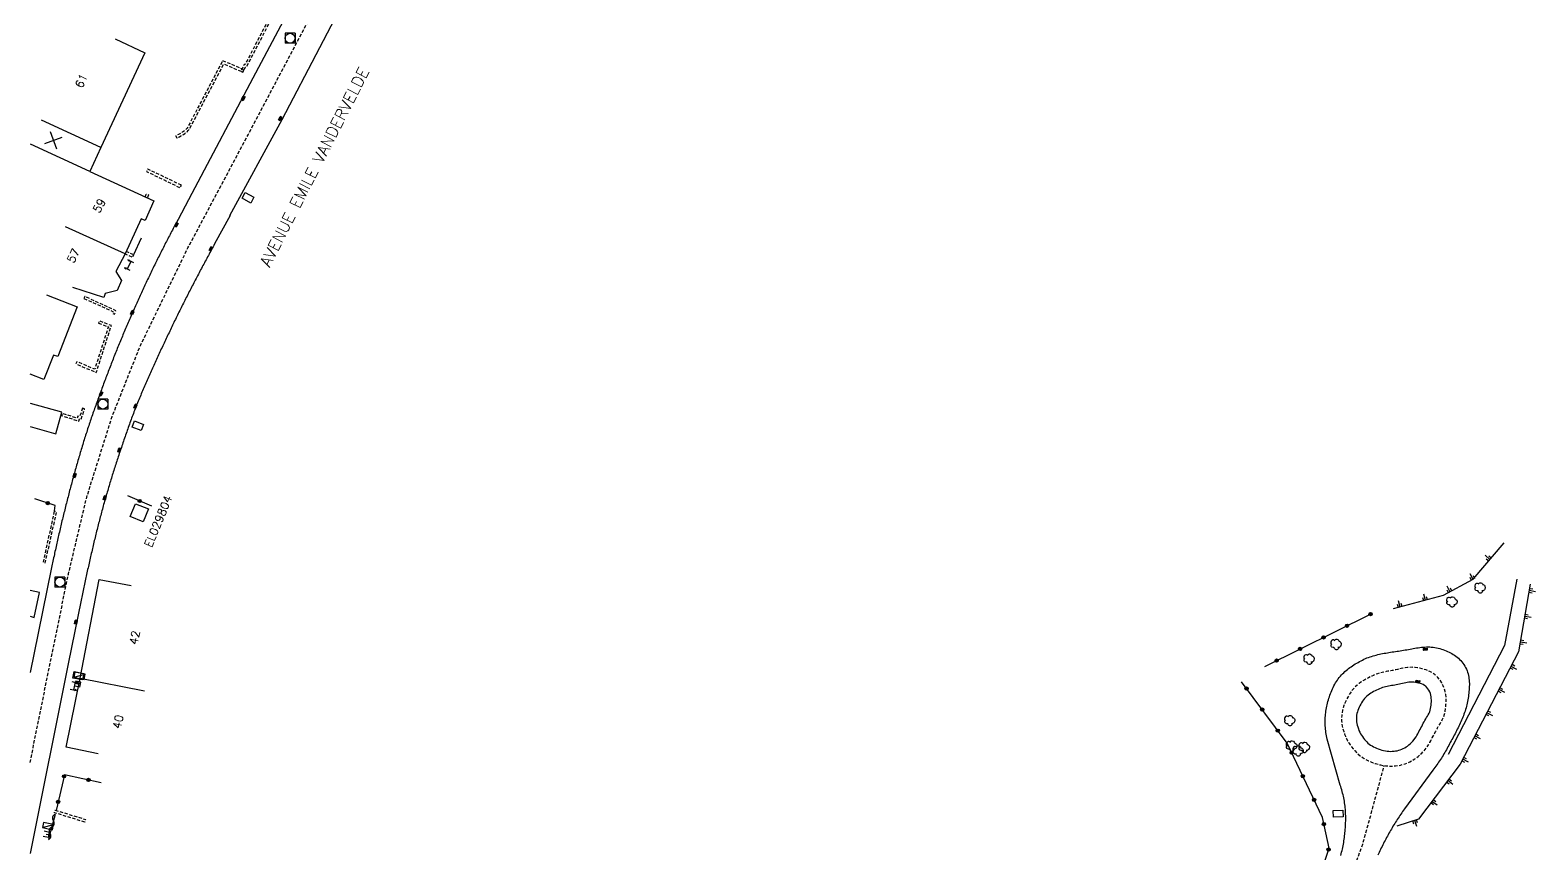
# Model space of a CAD drawing. Header units: millimetres. Extents: x 194000 to 194984, y 155000 to 155959.
# Drawn here: x 194000 to 194230, y 155214.8 to 155340.7 of the extents above; entities that cross this region are included whole.
import ezdxf
from ezdxf.enums import TextEntityAlignment as Align

# ---------------------------------------------------------------- set-up
doc = ezdxf.new("R2010")
doc.units = ezdxf.units.MM
doc.linetypes.add('DASHED', pattern=[0.75, 0.5, -0.25])
doc.layers.get('0').update_dxf_attribs({"linetype": 'CONTINUOUS'})
for name, color, linetype in [('W0001', 6, 'DASHED'), ('W0008', 7, 'CONTINUOUS'), ('W0017', 7, 'CONTINUOUS'), ('W0100', 7, 'CONTINUOUS'), ('W0105', 7, 'CONTINUOUS'), ('W0112', 1, 'DASHED'), ('W0211', 2, 'CONTINUOUS'), ('W0300', 7, 'CONTINUOUS'), ('W0310', 3, 'CONTINUOUS'), ('W0322', 7, 'CONTINUOUS'), ('W0400', 7, 'CONTINUOUS'), ('W0420', 7, 'CONTINUOUS'), ('W0430', 7, 'CONTINUOUS'), ('W0432', 7, 'CONTINUOUS'), ('W0984', 7, 'CONTINUOUS'), ('W0989', 7, 'CONTINUOUS'), ('W0991', 7, 'CONTINUOUS'), ('W1102', 7, 'CONTINUOUS'), ('W1471', 7, 'CONTINUOUS')]:
    doc.layers.add(name, color=color, linetype=linetype)
doc.styles.get("Standard").update_dxf_attribs({"font": 'romans.shx', "width": 0.85})

# ---------------------------------------------------------------- blocks, each defined once
blk = doc.blocks.new('T420')
for p, q in [((0.75, 0.75), (-0.75, 0.75)), ((-0.75, 0.75), (-0.75, -0.75)), ((0.75, 0.75), (0.75, -0.75)), ((0.75, -0.75), (-0.75, -0.75))]:
    blk.add_line(p, q)
blk.add_ellipse((0, 0), major_axis=(-0.53, 0.53), ratio=1, start_param=3.926991, end_param=10.210176)
blk = doc.blocks.new('T400')
for p, q in [((-0.15, 0.3), (0.15, 0.3)), ((-0.15, -0.25), (-0.15, 0.3)), ((-0.15, 0.15), (0.15, 0.15)), ((-0.15, 0), (0.15, 0)), ((0.15, 0.3), (0.15, -0.25)), ((-0.15, -0.15), (0.15, -0.15)), ((-0.15, -0.25), (-0.15, -0.3)), ((-0.15, -0.3), (0.15, -0.3)), ((0.15, -0.3), (0.15, -0.25))]:
    blk.add_line(p, q)
blk = doc.blocks.new('t105o')
for p, q in [((-0.5, 0), (0.5, 0)), ((0.5, 0), (0.2, 0.1)), ((0.5, 0), (0.2, -0.1))]:
    blk.add_line(p, q)
blk = doc.blocks.new('T432')
at = {"flags": 128}
for points in [[(0.8, 0.8), (-0.8, 0.8)], [(-0.8, 0.8), (-0.8, 0)], [(0.8, 0.8), (-0.8, 0)], [(-0.8, 0), (0.8, 0)], [(-0.4, 2.1), (-0.4, 1.3)], [(-0.4, 1.3), (0.4, 1.3)], [(-0.39, 2.1), (0.41, 2.1)], [(0, 1.7), (0.4, 1.7)], [(0.4, 1.3), (0.4, 1.7)], [(0.8, 0), (0.8, 0.8)]]:
    blk.add_lwpolyline(points, dxfattribs=at)
blk = doc.blocks.new('T430')
at = {"flags": 128}
for points in [[(0.8, 0.8), (-0.8, 0.8)], [(-0.8, 0.8), (-0.8, 0)], [(0.8, 0.8), (-0.8, 0)], [(-0.8, 0), (0.8, 0)], [(-0.4, 2.1), (0.4, 2.1)], [(-0.4, 2.1), (-0.4, 1.3)], [(-0.4, 1.7), (0, 1.7)], [(-0.4, 1.3), (0.4, 1.3)], [(0.8, 0), (0.8, 0.8)]]:
    blk.add_lwpolyline(points, dxfattribs=at)
blk = doc.blocks.new('T300')
for p, q in [((-0.8, 0.51), (-0.86, 0.34)), ((-0.86, 0.34), (-0.86, 0.17)), ((-0.86, 0.17), (-0.74, 0.06)), ((-0.69, 0.63), (-0.8, 0.51)), ((-0.8, -0.06), (-0.74, 0.06)), ((-0.74, 0.06), (-0.69, 0.11)), ((-0.57, 0.69), (-0.69, 0.63)), ((-0.46, 0.69), (-0.57, 0.69)), ((-0.29, 0.63), (-0.46, 0.69)), ((-0.29, 0.63), (-0.17, 0.74)), ((-0.23, 0.57), (-0.29, 0.63)), ((-0.17, 0.74), (-0.06, 0.8)), ((-0.06, 0.8), (0.06, 0.8)), ((0.06, 0.8), (0.23, 0.74)), ((0.23, 0.74), (0.34, 0.63)), ((0.34, 0.63), (0.4, 0.51)), ((0.46, 0.46), (0.34, 0.46)), ((0.4, 0.51), (0.4, 0.46)), ((0.57, 0.4), (0.46, 0.46)), ((0.57, 0.4), (0.69, 0.29)), ((0.69, 0.29), (0.74, 0.17)), ((0.74, 0.06), (0.69, -0.17)), ((0.74, 0.17), (0.74, 0.06)), ((-0.8, -0.17), (-0.8, -0.06)), ((-0.8, -0.23), (-0.8, -0.17)), ((-0.74, -0.34), (-0.8, -0.23)), ((-0.69, -0.4), (-0.74, -0.34)), ((-0.51, -0.46), (-0.69, -0.4)), ((-0.4, -0.46), (-0.51, -0.46)), ((-0.4, -0.46), (-0.34, -0.46)), ((-0.34, -0.46), (-0.34, -0.4)), ((-0.34, -0.51), (-0.34, -0.46)), ((-0.29, -0.63), (-0.34, -0.51)), ((-0.17, -0.74), (-0.29, -0.63)), ((-0.06, -0.8), (-0.17, -0.74)), ((0.06, -0.8), (-0.06, -0.8)), ((0.17, -0.74), (0.06, -0.8)), ((0.23, -0.69), (0.17, -0.74)), ((0.29, -0.46), (0.23, -0.46)), ((0.29, -0.63), (0.23, -0.69)), ((0.46, -0.4), (0.29, -0.46)), ((0.34, -0.51), (0.29, -0.63)), ((0.34, -0.51), (0.34, -0.46)), ((0.57, -0.34), (0.46, -0.4)), ((0.63, -0.29), (0.57, -0.34)), ((0.69, -0.17), (0.63, -0.29))]:
    blk.add_line(p, q)
blk = doc.blocks.new('t322o')
at = {"color": 0, "linetype": 'Continuous'}
for radius in [0.25, 0.15]:
    blk.add_circle((0, 0), radius, dxfattribs=at)
blk = doc.blocks.new('t310o')
at = {"color": 0, "linetype": 'Continuous'}
for centre, start, end in [((-0.5, 0.38), 216.8699, 323.1304), ((0.5, -0.37), 36.8699, 143.1303)]:
    blk.add_arc(centre, 0.625, start, end, dxfattribs=at)
blk = doc.blocks.new('t211o')
at = {"color": 0, "linetype": 'Continuous'}
for p, q in [((-0.29, 0.5), (-0.29, 0)), ((0, 1), (0, 0)), ((0.29, 0.5), (0.29, 0))]:
    blk.add_line(p, q, dxfattribs=at)
blk = doc.blocks.new('t991o')
at = {"color": 0, "linetype": 'Continuous'}
for p, q in [((-1, 1), (1, -1)), ((-1, -1), (1, 1))]:
    blk.add_line(p, q, dxfattribs=at)
blk = doc.blocks.new('T1471')
at = {"color": 0, "linetype": 'Continuous', "flags": 128}
blk.add_lwpolyline([(-0.75, -0.5), (-0.75, 0.5), (0.75, 0.5), (0.75, -0.5), (-0.75, -0.5)], dxfattribs=at)

msp = doc.modelspace()

# ---------------------------------------------------------------- linework, layer by layer
at = {"layer": 'W0001', "flags": 128}
for points in [[(194000, 155228.72), (194000.44, 155230.91), (194003.31, 155245.14), (194005.86, 155257.54), (194008.65, 155269.31), (194012.53, 155281.64), (194016.85, 155292.49), (194024.11, 155307.43), (194033.3, 155324.7), (194051.21, 155358.68), (194059.86, 155375.14), (194063.14, 155382.96), (194062.12, 155387.24), (194063.75, 155397.63), (194063.49, 155405.24), (194068.98, 155404.31)], [(194142.04, 155000), (194154.84, 155041.59), (194158.25, 155052.72), (194160.29, 155060.37), (194167.1, 155093.89), (194170.65, 155114.73), (194172.23, 155124.12), (194173.85, 155132.55), (194175.61, 155139.79), (194177.26, 155145.76), (194179.34, 155152.57), (194193.66, 155190.46), (194201.34, 155210.12), (194203.58, 155216.24), (194204.98, 155221.33), (194206.86, 155228.27)]]:
    msp.add_lwpolyline(points, dxfattribs=at)
msp.add_lwpolyline([(194213.84, 155231.82), (194213.96, 155232.05), (194214.09, 155232.28), (194214.21, 155232.52), (194214.34, 155232.75), (194214.46, 155232.99), (194214.58, 155233.22), (194214.71, 155233.46), (194214.83, 155233.7), (194214.93, 155233.9), (194215.02, 155234.06), (194215.11, 155234.22), (194215.24, 155234.42), (194215.39, 155234.66), (194215.56, 155234.94), (194215.74, 155235.28), (194215.91, 155235.67), (194216.07, 155236.12), (194216.17, 155236.57), (194216.22, 155236.93), (194216.26, 155237.25), (194216.3, 155237.59), (194216.32, 155237.95), (194216.32, 155238.33), (194216.31, 155238.73), (194216.26, 155239.15), (194216.17, 155239.58), (194216.04, 155240.02), (194215.87, 155240.46), (194215.65, 155240.9), (194215.37, 155241.34), (194215.03, 155241.75), (194214.64, 155242.12), (194214.23, 155242.42), (194213.81, 155242.66), (194213.4, 155242.84), (194213.01, 155242.98), (194212.65, 155243.08), (194212.31, 155243.15), (194211.97, 155243.21), (194211.58, 155243.26), (194211.17, 155243.29), (194210.77, 155243.28), (194210.4, 155243.25), (194210.06, 155243.21), (194209.73, 155243.15), (194209.43, 155243.09), (194209.15, 155243.03), (194208.9, 155242.97), (194208.66, 155242.91), (194208.44, 155242.86), (194208.25, 155242.82), (194208.06, 155242.78), (194207.87, 155242.75), (194207.66, 155242.72), (194207.41, 155242.68), (194207.15, 155242.64), (194206.85, 155242.58), (194206.54, 155242.52), (194206.2, 155242.43), (194205.84, 155242.31), (194205.51, 155242.18), (194205.23, 155242.06), (194204.99, 155241.95), (194204.73, 155241.83), (194204.46, 155241.7), (194204.18, 155241.56), (194203.9, 155241.4), (194203.61, 155241.23), (194203.31, 155241.03), (194203.02, 155240.81), (194202.73, 155240.57), (194202.44, 155240.3), (194202.16, 155240), (194201.89, 155239.68), (194201.66, 155239.35), (194201.47, 155239.04), (194201.3, 155238.75), (194201.14, 155238.44), (194200.98, 155238.12), (194200.84, 155237.79), (194200.71, 155237.45), (194200.6, 155237.09), (194200.5, 155236.72), (194200.43, 155236.34), (194200.38, 155235.95), (194200.35, 155235.54), (194200.36, 155235.13), (194200.39, 155234.71), (194200.45, 155234.29), (194200.55, 155233.87), (194200.67, 155233.47), (194200.8, 155233.09), (194200.95, 155232.74), (194201.1, 155232.4), (194201.27, 155232.07), (194201.46, 155231.74), (194201.66, 155231.43), (194201.88, 155231.12), (194202.11, 155230.83), (194202.36, 155230.55), (194202.62, 155230.28), (194202.9, 155230.02), (194203.19, 155229.78), (194203.5, 155229.56), (194203.81, 155229.35), (194204.14, 155229.16), (194204.48, 155228.99), (194204.83, 155228.83), (194205.18, 155228.69), (194205.55, 155228.57), (194205.92, 155228.46), (194206.3, 155228.37), (194206.67, 155228.3), (194207.05, 155228.24), (194207.43, 155228.21), (194207.82, 155228.19), (194208.2, 155228.2), (194208.58, 155228.22), (194208.96, 155228.27), (194209.33, 155228.34), (194209.7, 155228.44), (194210.07, 155228.55), (194210.42, 155228.69), (194210.77, 155228.85), (194211.11, 155229.03), (194211.44, 155229.23), (194211.75, 155229.44), (194212.05, 155229.68), (194212.34, 155229.93), (194212.62, 155230.19), (194212.95, 155230.53), (194213.63, 155231.44)], close=True, dxfattribs=at)
at = {"layer": 'W0008', "flags": 128}
for points in [[(194030.53, 155312.39), (194038.5, 155327.03), (194049.99, 155349.11)], [(194041.64, 155347.79), (194034.02, 155333.39), (194024.69, 155315.76)], [(194024.71, 155315.76), (194022.09, 155310.8)], [(194030.55, 155312.39), (194028.19, 155308.02)], [(194022.08, 155310.81), (194021.96, 155310.59), (194021.84, 155310.37), (194021.73, 155310.15), (194021.61, 155309.93), (194021.5, 155309.71), (194021.38, 155309.49), (194021.27, 155309.27), (194021.15, 155309.05), (194021.04, 155308.83), (194020.93, 155308.61), (194020.81, 155308.39), (194020.7, 155308.17), (194020.59, 155307.95), (194020.47, 155307.73), (194020.36, 155307.5), (194020.25, 155307.28), (194020.14, 155307.06), (194020.02, 155306.84), (194019.91, 155306.62), (194019.8, 155306.4), (194019.69, 155306.17), (194019.58, 155305.95), (194019.47, 155305.73), (194019.36, 155305.51), (194019.25, 155305.28), (194019.14, 155305.06), (194019.03, 155304.84), (194018.92, 155304.61), (194018.81, 155304.39), (194018.7, 155304.17), (194018.6, 155303.94), (194018.49, 155303.72), (194018.38, 155303.5), (194018.27, 155303.27), (194018.17, 155303.05), (194018.06, 155302.82), (194017.95, 155302.6), (194017.85, 155302.37), (194017.74, 155302.15), (194017.63, 155301.92), (194017.53, 155301.7), (194017.42, 155301.47), (194017.32, 155301.25), (194017.21, 155301.02), (194017.11, 155300.8), (194017.01, 155300.57), (194016.9, 155300.35), (194016.8, 155300.12), (194016.7, 155299.89), (194016.59, 155299.67), (194016.49, 155299.44), (194016.39, 155299.22), (194016.28, 155298.99), (194016.18, 155298.76), (194016.08, 155298.54), (194015.98, 155298.31), (194015.88, 155298.08), (194015.78, 155297.85), (194015.67, 155297.62), (194015.57, 155297.39), (194015.47, 155297.16), (194015.37, 155296.93), (194015.27, 155296.7), (194015.17, 155296.47), (194015.07, 155296.23), (194014.97, 155296), (194014.87, 155295.77), (194014.77, 155295.54), (194014.67, 155295.31), (194014.57, 155295.08), (194014.48, 155294.84), (194014.38, 155294.61), (194014.28, 155294.38), (194014.18, 155294.15), (194014.09, 155293.91), (194013.99, 155293.68), (194013.9, 155293.45), (194013.8, 155293.21), (194013.7, 155292.98), (194013.61, 155292.75), (194013.51, 155292.52), (194013.42, 155292.28), (194013.32, 155292.05), (194013.23, 155291.81), (194013.14, 155291.58), (194013.04, 155291.35), (194012.95, 155291.11), (194012.86, 155290.88), (194012.76, 155290.64), (194012.67, 155290.41), (194012.58, 155290.17), (194012.49, 155289.94), (194012.4, 155289.71), (194012.31, 155289.47), (194012.21, 155289.24), (194012.12, 155289), (194012.03, 155288.77), (194011.94, 155288.53), (194011.85, 155288.29), (194011.76, 155288.06), (194011.67, 155287.82), (194011.58, 155287.59), (194011.5, 155287.35), (194011.41, 155287.12), (194011.32, 155286.88), (194011.23, 155286.64), (194011.14, 155286.41), (194011.05, 155286.17), (194010.97, 155285.94), (194010.88, 155285.7), (194010.79, 155285.46), (194010.71, 155285.23), (194010.62, 155284.99), (194010.53, 155284.75), (194010.45, 155284.51), (194010.36, 155284.28), (194010.27, 155284.04), (194010.19, 155283.8), (194010.1, 155283.56), (194010.02, 155283.33), (194009.94, 155283.09), (194009.85, 155282.85), (194009.77, 155282.61), (194009.68, 155282.38), (194009.6, 155282.14), (194009.52, 155281.9), (194009.44, 155281.66), (194009.35, 155281.42), (194009.27, 155281.18), (194009.19, 155280.94), (194009.11, 155280.71), (194009.03, 155280.47), (194008.95, 155280.23), (194008.87, 155279.99), (194008.79, 155279.75), (194008.71, 155279.51), (194008.64, 155279.27), (194008.56, 155279.03), (194008.48, 155278.79), (194008.4, 155278.55), (194008.33, 155278.31), (194008.25, 155278.07), (194008.18, 155277.83), (194008.1, 155277.59), (194008.03, 155277.34), (194007.95, 155277.1), (194007.88, 155276.86), (194007.81, 155276.62), (194007.73, 155276.38), (194007.66, 155276.14), (194007.59, 155275.89), (194007.52, 155275.65), (194007.45, 155275.41), (194007.38, 155275.17), (194007.31, 155274.93), (194007.24, 155274.68), (194007.17, 155274.44), (194007.1, 155274.2), (194007.04, 155273.96), (194006.97, 155273.72), (194006.9, 155273.47), (194006.83, 155273.23), (194006.77, 155272.99), (194006.7, 155272.74), (194006.63, 155272.5), (194006.57, 155272.26), (194006.5, 155272.02), (194006.43, 155271.77), (194006.37, 155271.53), (194006.3, 155271.29), (194006.24, 155271.04), (194006.17, 155270.8), (194006.11, 155270.56), (194006.04, 155270.31), (194005.98, 155270.07), (194005.92, 155269.83), (194005.85, 155269.58), (194005.79, 155269.34), (194005.73, 155269.1), (194005.66, 155268.85), (194005.6, 155268.61), (194005.54, 155268.37), (194005.48, 155268.12), (194005.42, 155267.88), (194005.35, 155267.63), (194005.29, 155267.39), (194005.23, 155267.14), (194005.17, 155266.9), (194005.11, 155266.66), (194005.05, 155266.41), (194004.99, 155266.17), (194004.93, 155265.92), (194004.87, 155265.68), (194004.82, 155265.43), (194004.76, 155265.19), (194004.7, 155264.94), (194004.64, 155264.7), (194004.58, 155264.45), (194004.53, 155264.21), (194004.47, 155263.96), (194004.41, 155263.72), (194004.36, 155263.47), (194004.3, 155263.23), (194004.24, 155262.98), (194004.19, 155262.74), (194004.13, 155262.49), (194004.08, 155262.25), (194004.02, 155262), (194003.97, 155261.75), (194003.91, 155261.51), (194003.86, 155261.26), (194003.8, 155261.02), (194003.75, 155260.77), (194003.7, 155260.52), (194003.65, 155260.28), (194003.59, 155260.03), (194003.54, 155259.79), (194003.49, 155259.54), (194003.44, 155259.29), (194003.38, 155259.05), (194003.33, 155258.8), (194003.28, 155258.55), (194003.23, 155258.31), (194000.61, 155245.5), (194000, 155242.51)], [(194028.19, 155308.02), (194028.07, 155307.8), (194027.95, 155307.58), (194027.83, 155307.36), (194027.71, 155307.14), (194027.59, 155306.92), (194027.47, 155306.7), (194027.35, 155306.48), (194027.23, 155306.26), (194027.11, 155306.04), (194026.99, 155305.82), (194026.87, 155305.6), (194026.76, 155305.38), (194026.64, 155305.16), (194026.52, 155304.94), (194026.4, 155304.72), (194026.28, 155304.5), (194026.17, 155304.28), (194026.05, 155304.06), (194025.93, 155303.84), (194025.81, 155303.61), (194025.7, 155303.39), (194025.58, 155303.17), (194025.47, 155302.95), (194025.35, 155302.73), (194025.23, 155302.51), (194025.12, 155302.29), (194025, 155302.06), (194024.89, 155301.84), (194024.77, 155301.62), (194024.66, 155301.4), (194024.54, 155301.17), (194024.43, 155300.95), (194024.32, 155300.73), (194024.2, 155300.51), (194024.09, 155300.28), (194023.97, 155300.06), (194023.86, 155299.84), (194023.75, 155299.62), (194023.64, 155299.39), (194023.52, 155299.17), (194023.41, 155298.95), (194023.3, 155298.72), (194023.19, 155298.5), (194023.08, 155298.27), (194022.97, 155298.05), (194022.85, 155297.83), (194022.74, 155297.6), (194022.63, 155297.38), (194022.52, 155297.15), (194022.41, 155296.93), (194022.3, 155296.71), (194022.19, 155296.48), (194022.08, 155296.26), (194021.97, 155296.03), (194021.86, 155295.81), (194021.76, 155295.58), (194021.65, 155295.36), (194021.54, 155295.13), (194021.43, 155294.91), (194021.32, 155294.68), (194021.22, 155294.45), (194021.11, 155294.23), (194021, 155294), (194020.89, 155293.78), (194020.79, 155293.55), (194020.68, 155293.32), (194020.57, 155293.1), (194020.47, 155292.87), (194020.36, 155292.65), (194020.26, 155292.42), (194020.15, 155292.19), (194020.04, 155291.97), (194019.94, 155291.74), (194019.84, 155291.51), (194019.73, 155291.28), (194019.63, 155291.06), (194019.52, 155290.83), (194019.42, 155290.6), (194019.31, 155290.37), (194019.21, 155290.15), (194019.11, 155289.92), (194019, 155289.69), (194018.9, 155289.46), (194018.8, 155289.24), (194018.7, 155289.01), (194018.59, 155288.78), (194018.49, 155288.55), (194018.39, 155288.32), (194018.29, 155288.09), (194018.19, 155287.86), (194018.09, 155287.64), (194017.99, 155287.41), (194017.89, 155287.18), (194017.79, 155286.95), (194017.69, 155286.72), (194017.59, 155286.49), (194017.49, 155286.26), (194017.39, 155286.03), (194017.29, 155285.8), (194017.19, 155285.57), (194017.09, 155285.34), (194016.99, 155285.11), (194016.89, 155284.88), (194016.79, 155284.65), (194016.7, 155284.42), (194016.6, 155284.19), (194016.5, 155283.96), (194016.41, 155283.73), (194016.32, 155283.49), (194016.22, 155283.26), (194016.13, 155283.03), (194016.04, 155282.8), (194015.95, 155282.56), (194015.86, 155282.33), (194015.77, 155282.1), (194015.68, 155281.86), (194015.59, 155281.63), (194015.51, 155281.39), (194015.42, 155281.16), (194015.33, 155280.92), (194015.25, 155280.69), (194015.16, 155280.45), (194015.08, 155280.22), (194015, 155279.98), (194014.91, 155279.75), (194014.83, 155279.51), (194014.75, 155279.28), (194014.66, 155279.04), (194014.58, 155278.8), (194014.5, 155278.57), (194014.42, 155278.33), (194014.34, 155278.09), (194014.26, 155277.86), (194014.18, 155277.62), (194014.1, 155277.38), (194014.02, 155277.15), (194013.94, 155276.91), (194013.86, 155276.67), (194013.78, 155276.43), (194013.7, 155276.2), (194013.62, 155275.96), (194013.54, 155275.73), (194013.46, 155275.49), (194013.38, 155275.26), (194013.31, 155275.03), (194013.23, 155274.79), (194013.15, 155274.56), (194013.08, 155274.32), (194013, 155274.09), (194012.93, 155273.86), (194012.85, 155273.62), (194012.78, 155273.39), (194012.7, 155273.15), (194012.63, 155272.92), (194012.56, 155272.68), (194012.49, 155272.45), (194012.41, 155272.21), (194012.34, 155271.98), (194012.27, 155271.74), (194012.2, 155271.51), (194012.13, 155271.27), (194012.06, 155271.04), (194011.99, 155270.8), (194011.92, 155270.56), (194011.85, 155270.33), (194011.78, 155270.09), (194011.71, 155269.86), (194011.64, 155269.62), (194011.57, 155269.38), (194011.5, 155269.15), (194011.44, 155268.91), (194011.37, 155268.67), (194011.3, 155268.43), (194011.23, 155268.19), (194011.17, 155267.96), (194011.1, 155267.72), (194011.04, 155267.48), (194010.97, 155267.24), (194010.91, 155267), (194010.84, 155266.76), (194010.78, 155266.52), (194010.72, 155266.28), (194010.65, 155266.04), (194010.59, 155265.8), (194010.53, 155265.56), (194010.47, 155265.32), (194010.41, 155265.08), (194010.35, 155264.84), (194010.28, 155264.6), (194010.22, 155264.36), (194010.16, 155264.12), (194010.11, 155263.87), (194010.05, 155263.63), (194009.99, 155263.39), (194009.93, 155263.15), (194009.87, 155262.91), (194009.81, 155262.66), (194009.75, 155262.42), (194009.7, 155262.17), (194009.64, 155261.93), (194009.58, 155261.68), (194009.52, 155261.44), (194009.46, 155261.19), (194009.41, 155260.95), (194009.35, 155260.7), (194009.29, 155260.45), (194009.24, 155260.21), (194009.18, 155259.96), (194009.12, 155259.72), (194009.07, 155259.47), (194009.01, 155259.22), (194008.96, 155258.98), (194008.9, 155258.73), (194008.85, 155258.49), (194008.79, 155258.24), (194008.74, 155257.99), (194008.69, 155257.75), (194008.63, 155257.5), (194008.58, 155257.25), (194008.53, 155257.01), (194008.47, 155256.76), (194008.42, 155256.51), (194008.37, 155256.27), (194008.31, 155256.02), (194008.26, 155255.77), (194008.21, 155255.53), (194008.16, 155255.28), (194008.11, 155255.03), (194008.06, 155254.78), (194008.01, 155254.54), (194007.95, 155254.29), (194007.9, 155254.04), (194007.85, 155253.8), (194007.8, 155253.55), (194005.83, 155243.82), (194000, 155214.84)], [(194200.23, 155214.52), (194200.3, 155214.77), (194200.36, 155215.01), (194200.42, 155215.26), (194200.47, 155215.51), (194200.52, 155215.76), (194200.57, 155216), (194200.62, 155216.25), (194200.67, 155216.5), (194200.71, 155216.75), (194200.74, 155217), (194200.78, 155217.25), (194200.81, 155217.51), (194200.84, 155217.76), (194200.87, 155218.01), (194200.89, 155218.26), (194200.92, 155218.52), (194200.93, 155218.77), (194200.95, 155219.03), (194200.96, 155219.28), (194200.97, 155219.54), (194200.98, 155219.79), (194200.98, 155220.05), (194200.98, 155220.31), (194200.98, 155220.56), (194200.97, 155220.82), (194200.96, 155221.07), (194200.95, 155221.32), (194200.93, 155221.58), (194200.9, 155221.83), (194200.88, 155222.08), (194200.85, 155222.33), (194200.81, 155222.58), (194200.77, 155222.83), (194200.73, 155223.08), (194200.68, 155223.33), (194200.63, 155223.57), (194200.57, 155223.82), (194200.51, 155224.07), (194200.45, 155224.31), (194200.38, 155224.56), (194200.31, 155224.8), (194200.23, 155225.05), (194200.15, 155225.29), (194198.14, 155232.3), (194198.09, 155232.56), (194198.04, 155232.82), (194198, 155233.07), (194197.96, 155233.33), (194197.93, 155233.59), (194197.9, 155233.84), (194197.88, 155234.1), (194197.86, 155234.35), (194197.85, 155234.6), (194197.85, 155234.86), (194197.85, 155235.11), (194197.85, 155235.36), (194197.86, 155235.61), (194197.88, 155235.86), (194197.9, 155236.11), (194197.93, 155236.35), (194197.96, 155236.6), (194197.99, 155236.85), (194198.04, 155237.09), (194198.08, 155237.34), (194198.14, 155237.58), (194198.19, 155237.83), (194198.26, 155238.07), (194198.33, 155238.31), (194198.4, 155238.55), (194198.48, 155238.79), (194198.56, 155239.03), (194198.65, 155239.27), (194198.75, 155239.51), (194198.85, 155239.75), (194198.96, 155239.98), (194199.07, 155240.22), (194199.18, 155240.46), (194199.31, 155240.69), (194199.43, 155240.92), (194199.57, 155241.14), (194199.71, 155241.35), (194199.85, 155241.55), (194200, 155241.75), (194200.16, 155241.94), (194200.33, 155242.12), (194200.5, 155242.3), (194200.67, 155242.47), (194200.85, 155242.64), (194201.04, 155242.8), (194201.23, 155242.96), (194201.42, 155243.11), (194201.62, 155243.25), (194201.82, 155243.39), (194202.03, 155243.53), (194202.24, 155243.67), (194202.45, 155243.8), (194202.66, 155243.93), (194202.88, 155244.05), (194203.1, 155244.17), (194203.32, 155244.29), (194203.55, 155244.41), (194203.77, 155244.52), (194204, 155244.62), (194204.23, 155244.72), (194204.47, 155244.81), (194204.7, 155244.89), (194204.94, 155244.97), (194205.17, 155245.04), (194205.41, 155245.11), (194205.65, 155245.17), (194205.89, 155245.23), (194206.13, 155245.29), (194206.37, 155245.34), (194206.61, 155245.39), (194206.86, 155245.43), (194207.1, 155245.48), (194207.35, 155245.52), (194207.59, 155245.56), (194207.84, 155245.6), (194208.08, 155245.64), (194208.33, 155245.67), (194208.57, 155245.71), (194208.82, 155245.75), (194209.06, 155245.78), (194209.31, 155245.82), (194209.56, 155245.86), (194209.81, 155245.9), (194210.06, 155245.95), (194210.31, 155245.99), (194210.56, 155246.04), (194210.81, 155246.09), (194211.06, 155246.13), (194211.3, 155246.18), (194211.55, 155246.22), (194211.8, 155246.26), (194212.05, 155246.29), (194212.3, 155246.33), (194212.55, 155246.35), (194212.81, 155246.38), (194213.06, 155246.39), (194213.31, 155246.4), (194213.56, 155246.4), (194213.81, 155246.4), (194214.06, 155246.38), (194214.32, 155246.36), (194214.57, 155246.33), (194214.83, 155246.28), (194215.08, 155246.23), (194215.34, 155246.16), (194215.59, 155246.09), (194215.83, 155246.01), (194216.07, 155245.92), (194216.31, 155245.83), (194216.54, 155245.73), (194216.77, 155245.63), (194216.99, 155245.52), (194217.21, 155245.4), (194217.42, 155245.27), (194217.62, 155245.13), (194217.82, 155244.99), (194218.02, 155244.84), (194218.2, 155244.67), (194218.38, 155244.5), (194218.55, 155244.32), (194218.72, 155244.12), (194218.88, 155243.92), (194219.03, 155243.7), (194219.17, 155243.48), (194219.3, 155243.24), (194219.41, 155243.01), (194219.51, 155242.77), (194219.6, 155242.53), (194219.67, 155242.3), (194219.73, 155242.05), (194219.78, 155241.81), (194219.81, 155241.57), (194219.84, 155241.33), (194219.86, 155241.08), (194219.87, 155240.84), (194219.87, 155240.59), (194219.86, 155240.34), (194219.85, 155240.09), (194219.83, 155239.85), (194219.81, 155239.6), (194219.78, 155239.35), (194219.75, 155239.1), (194219.72, 155238.85), (194219.68, 155238.6), (194219.64, 155238.34), (194219.6, 155238.09), (194219.54, 155237.83), (194219.49, 155237.58), (194219.43, 155237.34), (194219.36, 155237.09), (194219.29, 155236.85), (194219.21, 155236.61), (194219.13, 155236.37), (194219.05, 155236.13), (194218.96, 155235.89), (194218.87, 155235.66), (194218.77, 155235.42), (194218.67, 155235.19), (194218.57, 155234.96), (194218.47, 155234.73), (194218.36, 155234.5), (194218.25, 155234.27), (194218.14, 155234.05), (194218.03, 155233.82), (194217.91, 155233.59), (194217.8, 155233.37), (194217.68, 155233.14), (194217.56, 155232.92), (194217.44, 155232.7), (194217.32, 155232.47), (194217.2, 155232.25), (194217.08, 155232.03), (194216.96, 155231.8), (194216.84, 155231.58), (194216.72, 155231.36), (194216.6, 155231.13), (194216.49, 155230.91), (194216.36, 155230.69), (194216.24, 155230.47), (194216.12, 155230.25), (194215.99, 155230.04), (194215.86, 155229.82), (194215.73, 155229.61), (194215.59, 155229.4), (194215.46, 155229.19), (194215.32, 155228.98), (194215.18, 155228.78), (194215.03, 155228.57), (194214.89, 155228.37), (194214.74, 155228.17), (194214.59, 155227.97), (194214.44, 155227.77), (194214.28, 155227.57), (194209.97, 155221.66), (194209.83, 155221.46), (194209.68, 155221.26), (194209.54, 155221.05), (194209.4, 155220.85), (194209.26, 155220.65), (194209.13, 155220.44), (194208.99, 155220.23), (194208.85, 155220.03), (194208.72, 155219.82), (194208.59, 155219.61), (194208.46, 155219.4), (194208.33, 155219.19), (194208.2, 155218.98), (194208.07, 155218.77), (194207.95, 155218.56), (194207.83, 155218.34), (194207.7, 155218.13), (194207.58, 155217.91), (194207.46, 155217.7), (194207.34, 155217.48), (194207.22, 155217.26), (194207.1, 155217.03), (194206.99, 155216.81), (194206.87, 155216.59), (194206.75, 155216.36), (194206.64, 155216.14), (194206.53, 155215.91), (194206.41, 155215.69), (194206.3, 155215.46), (194206.19, 155215.23), (194206.08, 155215), (194205.97, 155214.78), (194205.87, 155214.55)]]:
    msp.add_lwpolyline(points, dxfattribs=at)
msp.add_lwpolyline([(194211.86, 155232.89), (194211.98, 155233.11), (194212.1, 155233.34), (194212.22, 155233.57), (194212.35, 155233.8), (194212.47, 155234.03), (194212.59, 155234.26), (194212.71, 155234.49), (194212.83, 155234.73), (194212.95, 155234.96), (194213.07, 155235.18), (194213.2, 155235.4), (194213.33, 155235.61), (194213.47, 155235.83), (194213.59, 155236.04), (194213.71, 155236.27), (194213.81, 155236.5), (194213.9, 155236.74), (194213.95, 155236.99), (194213.99, 155237.25), (194214.03, 155237.51), (194214.06, 155237.77), (194214.07, 155238.03), (194214.07, 155238.29), (194214.06, 155238.55), (194214.03, 155238.8), (194213.98, 155239.05), (194213.91, 155239.3), (194213.81, 155239.54), (194213.69, 155239.78), (194213.54, 155240.02), (194213.38, 155240.22), (194213.2, 155240.39), (194213, 155240.53), (194212.79, 155240.65), (194212.57, 155240.75), (194212.35, 155240.83), (194212.11, 155240.89), (194211.87, 155240.94), (194211.63, 155240.99), (194211.37, 155241.02), (194211.12, 155241.03), (194210.88, 155241.03), (194210.63, 155241.01), (194210.39, 155240.98), (194210.15, 155240.94), (194209.9, 155240.89), (194209.66, 155240.84), (194209.42, 155240.78), (194209.18, 155240.72), (194208.94, 155240.67), (194208.7, 155240.61), (194208.46, 155240.57), (194208.23, 155240.53), (194207.99, 155240.49), (194207.76, 155240.46), (194207.52, 155240.42), (194207.29, 155240.38), (194207.06, 155240.33), (194206.83, 155240.27), (194206.6, 155240.19), (194206.38, 155240.11), (194206.15, 155240), (194205.92, 155239.9), (194205.69, 155239.79), (194205.46, 155239.69), (194205.24, 155239.57), (194205.02, 155239.45), (194204.81, 155239.32), (194204.6, 155239.19), (194204.4, 155239.04), (194204.21, 155238.88), (194204.03, 155238.71), (194203.86, 155238.53), (194203.69, 155238.33), (194203.54, 155238.11), (194203.4, 155237.88), (194203.27, 155237.65), (194203.14, 155237.42), (194203.03, 155237.19), (194202.93, 155236.95), (194202.84, 155236.71), (194202.76, 155236.47), (194202.7, 155236.23), (194202.65, 155235.98), (194202.62, 155235.73), (194202.61, 155235.48), (194202.61, 155235.23), (194202.63, 155234.97), (194202.67, 155234.71), (194202.73, 155234.44), (194202.81, 155234.17), (194202.91, 155233.9), (194203.01, 155233.64), (194203.13, 155233.38), (194203.25, 155233.14), (194203.38, 155232.91), (194203.53, 155232.69), (194203.68, 155232.47), (194203.84, 155232.27), (194204.01, 155232.08), (194204.19, 155231.9), (194204.38, 155231.72), (194204.57, 155231.56), (194204.78, 155231.41), (194205, 155231.27), (194205.22, 155231.14), (194205.46, 155231.02), (194205.7, 155230.91), (194205.95, 155230.81), (194206.22, 155230.72), (194206.49, 155230.64), (194206.77, 155230.57), (194207.05, 155230.52), (194207.32, 155230.48), (194207.59, 155230.45), (194207.85, 155230.44), (194208.1, 155230.45), (194208.36, 155230.46), (194208.6, 155230.5), (194208.85, 155230.54), (194209.09, 155230.6), (194209.32, 155230.68), (194209.55, 155230.77), (194209.78, 155230.87), (194210, 155230.99), (194210.21, 155231.12), (194210.43, 155231.26), (194210.63, 155231.42), (194210.84, 155231.6), (194211.03, 155231.78), (194211.23, 155231.99), (194211.73, 155232.66)], close=True, dxfattribs=at)
at = {"layer": 'W0017', "flags": 128}
msp.add_lwpolyline([(194016.95, 155308.91), (194015.78, 155306.37)], dxfattribs=at)
at = {"layer": 'W0100', "flags": 128}
for points in [[(194013.01, 155339.37), (194017.55, 155337.26), (194010.79, 155322.75), (194009.13, 155319.12), (194018.92, 155314.59), (194017.56, 155311.61), (194016.97, 155311.88), (194014.51, 155306.5), (194013.12, 155303.8), (194013.98, 155302.43), (194013.29, 155300.91), (194011.48, 155300.47), (194011.27, 155299.83), (194006.52, 155301.38)], [(194015.39, 155305.36), (194014.85, 155304.18)], [(194002.51, 155300.22), (194007.17, 155298.42), (194004.22, 155290.79), (194003.58, 155291.02), (194002.1, 155287.28), (194000, 155288.11)], [(194000, 155280.11), (194003.95, 155279.01), (194004.86, 155282.28), (194000.04, 155283.62)], [(194010.41, 155230.07), (194005.51, 155231.06), (194007.64, 155241.62), (194010.56, 155256.72), (194015.46, 155255.78)], [(194000, 155251.09), (194000.6, 155250.89), (194001.43, 155254.75), (194000, 155255.06)], [(194006.88, 155241.01), (194006.61, 155239.84)]]:
    msp.add_lwpolyline(points, dxfattribs=at)
msp.add_lwpolyline([(194016.09, 155268.3), (194018.07, 155267.52), (194017.29, 155265.54), (194015.29, 155266.37)], close=True, dxfattribs=at)
at = {"layer": 'W0112', "flags": 128}
for points in [[(194038.8, 155346.88), (194032.83, 155335.44), (194032.7, 155335.46), (194032.19, 155334.43), (194032.51, 155334.27), (194032.9, 155335.07), (194033.03, 155335.05), (194039.11, 155346.71)], [(194032.66, 155334.64), (194029.43, 155336.05), (194023.99, 155325.73), (194023.89, 155325.6), (194023.75, 155325.47), (194023.61, 155325.34), (194023.43, 155325.21), (194023.25, 155325.09), (194023.06, 155324.97), (194022.86, 155324.85), (194022.67, 155324.75), (194022.47, 155324.65), (194022.25, 155324.56), (194022.4, 155324.22), (194022.62, 155324.31), (194022.83, 155324.42), (194023.04, 155324.53), (194023.25, 155324.65), (194023.45, 155324.77), (194023.65, 155324.91), (194023.84, 155325.05), (194024.01, 155325.19), (194024.16, 155325.35), (194024.3, 155325.52), (194029.6, 155335.57), (194032.51, 155334.3)], [(194023.11, 155317), (194017.96, 155319.48), (194017.78, 155319.1), (194022.93, 155316.62)], [(194017.57, 155315.2), (194017.75, 155315.66), (194018.07, 155315.53), (194017.88, 155315.07)], [(194015.82, 155306.35), (194014.66, 155306.85), (194014.51, 155306.5), (194015.67, 155306)], [(194008.23, 155299.7), (194012.7, 155297.65), (194012.61, 155297.38), (194012.91, 155297.28), (194013.1, 155297.82), (194008.37, 155299.99)], [(194010.44, 155295.92), (194011.95, 155295.34), (194009.88, 155288.87), (194007.14, 155290.02), (194007, 155289.68), (194010.1, 155288.38), (194012.41, 155295.55), (194010.57, 155296.26)], [(194008.01, 155282.92), (194007.58, 155281.62), (194007.29, 155281.71), (194007.19, 155281.38), (194004.89, 155282.13), (194004.78, 155281.8), (194007.42, 155280.95), (194007.52, 155281.28), (194007.8, 155281.2), (194008.33, 155282.81)], [(194003.69, 155267.15), (194001.97, 155259.35), (194002.32, 155259.27), (194004.05, 155267.07)], [(194003.82, 155221.47), (194008.47, 155220.03), (194008.34, 155219.63), (194003.7, 155221.06)]]:
    msp.add_lwpolyline(points, close=True, dxfattribs=at)
at = {"layer": 'W0211', "flags": 128}
for points in [[(194208.3, 155252.29), (194215.93, 155254.33), (194220.44, 155256.77), (194225.19, 155262.33)], [(194229.17, 155256.01), (194227.4, 155245.64), (194218.45, 155228.46), (194212.08, 155220.07), (194208.79, 155218.99)], [(194227.12, 155256.78), (194225.22, 155246.61), (194216.62, 155229.96)]]:
    msp.add_lwpolyline(points, dxfattribs=at)
at = {"layer": 'W0310', "flags": 128}
msp.add_lwpolyline([(194003.81, 155220.81), (194002.83, 155217.09)], dxfattribs=at)
at = {"layer": 'W0322', "flags": 128}
for points in [[(194003.71, 155267.23), (194003.83, 155268.02), (194000.74, 155269.07)], [(194018.57, 155267.91), (194014.94, 155269.51)], [(194188.63, 155243.44), (194204.87, 155251.47)], [(194195.25, 155205.92), (194198.43, 155215.62), (194197.42, 155220.34), (194192.04, 155231.68), (194185.08, 155241.07)], [(194010.86, 155225.64), (194005.23, 155226.86), (194003.97, 155221.42)]]:
    msp.add_lwpolyline(points, dxfattribs=at)
at = {"layer": 'W1102', "flags": 128}
for points in [[(194010.79, 155322.75), (194001.72, 155326.97)], [(194009.13, 155319.12), (194000.04, 155323.28)], [(194014.51, 155306.5), (194005.41, 155310.66)], [(194007.64, 155241.62), (194017.46, 155239.72)]]:
    msp.add_lwpolyline(points, dxfattribs=at)

# ---------------------------------------------------------------- block references
at = {"layer": 'W0105'}
for p, rotation in [((194014.85, 155304.18), 155.101080533031), ((194015.39, 155305.36), 154.8343752298481), ((194006.61, 155239.84), 348.1066428850889), ((194006.88, 155241.01), 345.6640422035704)]:
    msp.add_blockref('t105o', p, dxfattribs=dict(at, rotation=rotation))
at = {"layer": 'W0211'}
for p, rotation in [((194223.02, 155259.79), 49.53320220555536), ((194220.42, 155256.75), 28.37088046227716), ((194213.13, 155253.58), 14.92952846318148), ((194216.9, 155254.85), 28.37088046227716), ((194229, 155255.02), 260.3330876489344), ((194209.27, 155252.55), 14.92952846318148), ((194228.33, 155251.08), 260.3330876489344), ((194227.66, 155247.14), 260.3330876489344), ((194226.26, 155243.44), 242.48835526058), ((194224.41, 155239.89), 242.48835526058), ((194222.56, 155236.34), 242.48835526058), ((194220.71, 155232.8), 242.48835526058), ((194218.86, 155229.25), 242.48835526058), ((194216.57, 155225.98), 232.7569596489435), ((194214.15, 155222.8), 232.7569596489435), ((194211.53, 155219.89), 198.205267601023)]:
    msp.add_blockref('t211o', p, dxfattribs=dict(at, rotation=rotation))
at = {"layer": 'W0300'}
for p in [(194221.55, 155255.43), (194217.25, 155253.28), (194199.57, 155246.78), (194195.44, 155244.53), (194192.47, 155235.13), (194192.76, 155231.24), (194193.74, 155230.49), (194194.69, 155231.04)]:
    msp.add_blockref('T300', p, dxfattribs=at)
at = {"layer": 'W0310', "rotation": 255.2347741074502}
for p in [(194003.55, 155219.84), (194003.04, 155217.9)]:
    msp.add_blockref('t310o', p, dxfattribs=at)
at = {"layer": 'W0322'}
for p, rotation in [((194002.69, 155268.41), 161.1909354728302), ((194016.74, 155268.72), 156.1128656010053), ((194204.77, 155251.42), 26.33111993152566), ((194201.18, 155249.65), 26.33111993152566), ((194197.6, 155247.87), 26.33111993152566), ((194190.43, 155244.32), 26.33111993152566), ((194194.01, 155246.1), 26.33111993152566), ((194185.84, 155240.04), 126.5056712932235), ((194188.22, 155236.83), 126.5056712932235), ((194190.6, 155233.61), 126.5056712932235), ((194192.72, 155230.24), 115.4148926757426), ((194005.18, 155226.62), 256.9735940792092), ((194008.9, 155226.07), 167.8341846094266), ((194194.43, 155226.63), 115.4148926757426), ((194004.27, 155222.72), 256.9735940792092), ((194196.15, 155223.02), 115.4148926757426), ((194197.64, 155219.33), 102.1012481618961), ((194198.37, 155215.42), 71.8580904014297)]:
    msp.add_blockref('t322o', p, dxfattribs=dict(at, rotation=rotation))
at = {"layer": 'W0400'}
for p, rotation in [((194032.56, 155330.3), 332.1387886231584), ((194038.2, 155327.18), 151.4377976077927), ((194022.36, 155310.98), 332.1268428945036), ((194027.62, 155307.27), 151.2343152146665), ((194015.6, 155297.5), 156.2349457245068), ((194010.83, 155285.15), 329.8939200966928), ((194016.09, 155283.2), 158.3738321431563), ((194013.63, 155276.49), 160.967901032675), ((194006.8, 155272.64), 344.6209545087561), ((194011.41, 155269.19), 163.9654468078393), ((194007, 155250.2), 168.5181612726869), ((194213.11, 155246.05), 272.1987967433599), ((194212.03, 155241.13), 77.63928684446674)]:
    msp.add_blockref('T400', p, dxfattribs=dict(at, rotation=rotation))
at = {"layer": 'W0420'}
for p in [(194039.72, 155339.48), (194011.12, 155283.53), (194004.55, 155256.32)]:
    msp.add_blockref('T420', p, dxfattribs=at)
at = {"layer": 'W0430', "rotation": 168.6298232733904}
msp.add_blockref('T430', (194002.81, 155219.41), dxfattribs=at)
at = {"layer": 'W0432', "rotation": 168.6298232729414}
msp.add_blockref('T432', (194007.63, 155242.39), dxfattribs=at)
at = {"layer": 'W0991', "rotation": 65.39776064768932}
msp.add_blockref('t991o', (194003.59, 155323.85), dxfattribs=at)
at = {"layer": 'W1471'}
for p, rotation in [((194033.28, 155315.08), 151.4377976101682), ((194016.45, 155280.22), 158.3614305175499), ((194007.35, 155242), 168.6298232729161), ((194199.83, 155220.92), 2.533795978446442)]:
    msp.add_blockref('T1471', p, dxfattribs=dict(at, rotation=rotation))

# ---------------------------------------------------------------- texts
at = {"layer": 'W0984'}
msp.add_text('EL029804', height=1.25, rotation=67.5126, dxfattribs=at).set_placement((194019.57, 155265.63), align=Align.MIDDLE)
at = {"layer": 'W0989'}
msp.add_text('AVENUE EMILE VANDERVELDE', height=1.75, rotation=63.0395, dxfattribs=at).set_placement((194043.44, 155319.79), align=Align.MIDDLE)
at = {"layer": 'W0991'}
for s, rotation, p in [('61', 65.036, (194007.82, 155332.96)), ('59', 61.4026, (194010.56, 155313.88)), ('57', 64.128, (194006.59, 155306.22)), ('42', 79.0916, (194015.97, 155247.84)), ('40', 78.5429, (194013.44, 155234.95))]:
    msp.add_text(s, height=1.25, rotation=rotation, dxfattribs=at).set_placement(p, align=Align.MIDDLE)

doc.saveas('drawing.dxf')
